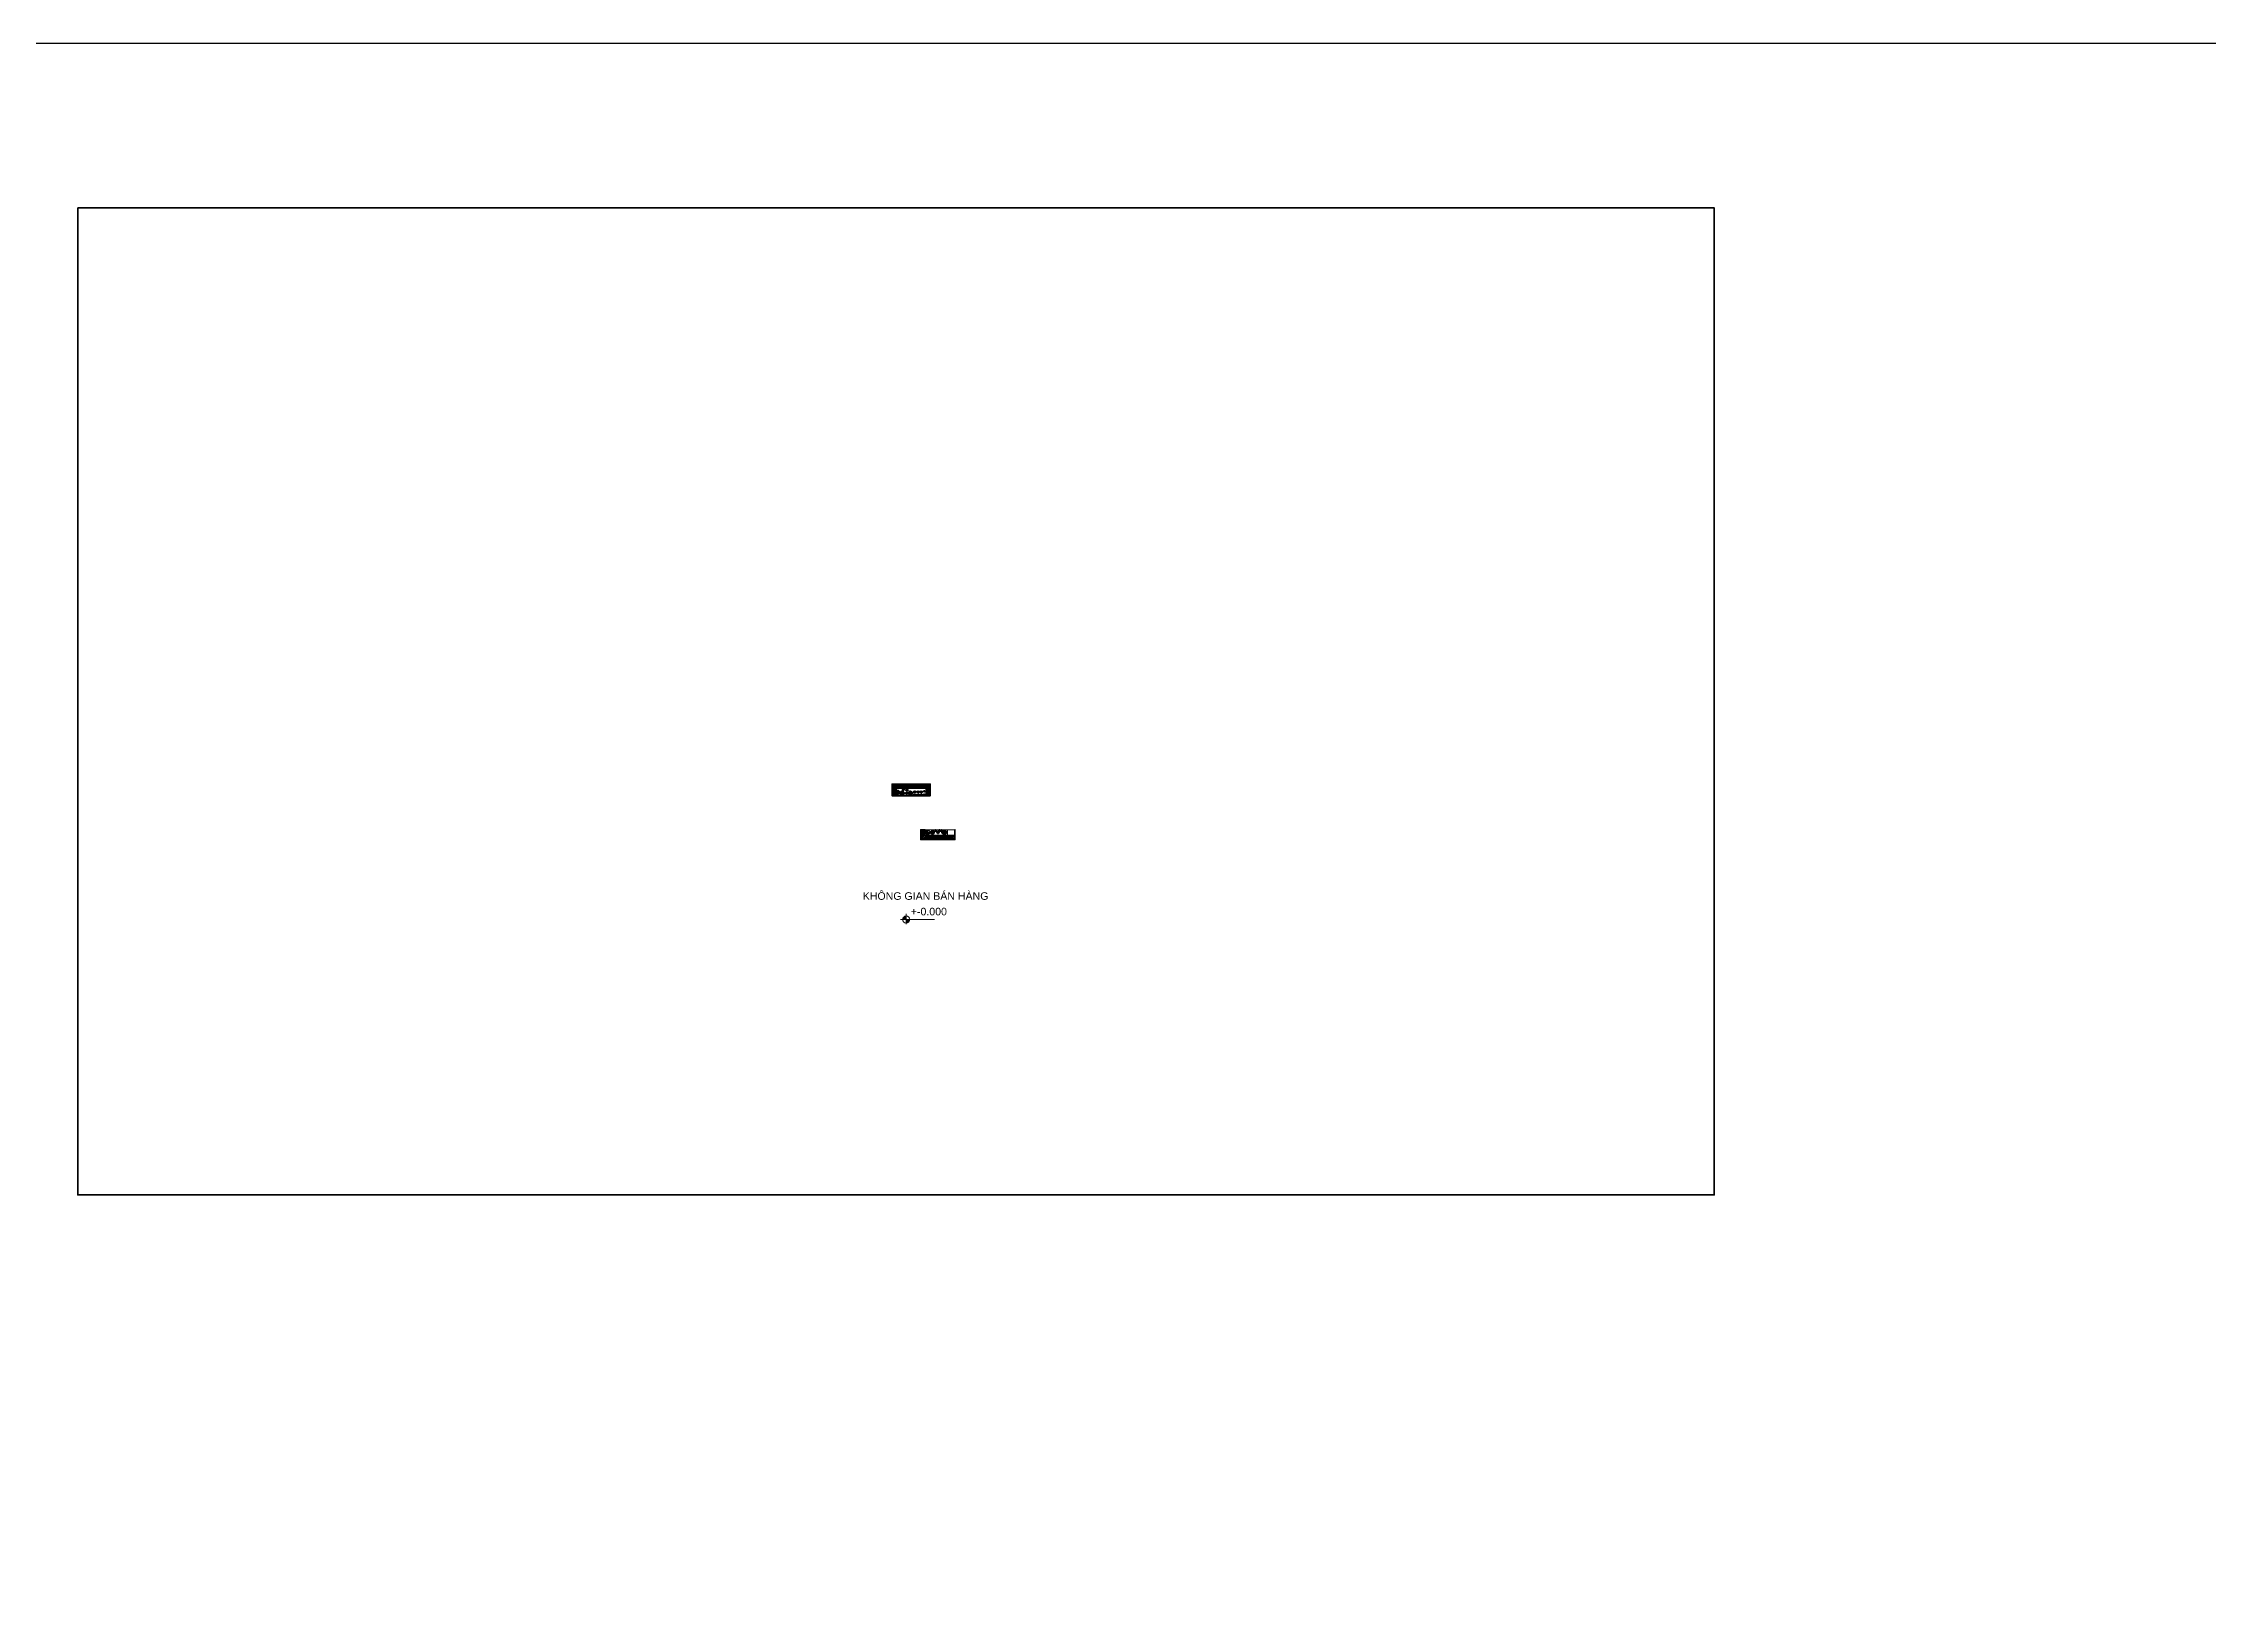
# Model space of a CAD drawing. Header units: millimetres. Extents: x -127141 to 682685, y -1234500 to 49778.
# Drawn here: x 152953 to 210174, y 8444 to 49778 of the extents above; entities that cross this region are included whole.
import ezdxf
from ezdxf.enums import TextEntityAlignment as Align

# ---------------------------------------------------------------- set-up
doc = ezdxf.new("R2010")
doc.units = ezdxf.units.MM
doc.header["$MEASUREMENT"] = 0
for name, pattern in [('ACAD_ISO03W100', [30, 12, -18]), ('CENTER2', [1.125, 0.75, -0.125, 0.125, -0.125]), ('CONTINOUS', [0]), ('DIVIDEX22', [1.25, 0.625, -0.25, 0, -0.125, 0, -0.25]), ('PHANTOM2', [1.25, 0.625, -0.125, 0.125, -0.125, 0.125, -0.125]), ('PHANTOM3', [1.5, 0.625, -0.125, 0.125, -0.125, 0.125, -0.125, 0.125, -0.125])]:
    doc.linetypes.add(name, pattern=pattern)
for name, color, linetype, lineweight in [('-WALL', 4, 'Continuous', 35), ('A-DIM', 251, 'Continuous', 15), ('A-HATCH', 251, 'Continuous', 5), ('A-KY HIEU', 34, 'Continuous', 20), ('A-NET THAY', 125, 'Continuous', 18), ('A-TEXT', 7, 'Continuous', 18), ('A-TUONG', 7, 'Continuous', 35), ('N1.1-CN', 4, 'CONTINOUS', 35), ('N1.3-TN', 6, 'CENTER2', 35), ('N1.4-TP', 4, 'PHANTOM2', 35), ('N1.5-TH', 2, 'PHANTOM3', 30), ('N1.6-NM', 3, 'DIVIDEX22', 30), ('N4--1-OTHER1', 143, 'CONTINOUS', 15), ('N4-OTHER1', 143, 'CONTINOUS', 15)]:
    doc.layers.add(name, color=color, linetype=linetype, lineweight=lineweight)
for name, color, linetype in [('M-CD', 40, 'ACAD_ISO03W100'), ('M-Control', 170, 'CENTER2'), ('M-RP', 140, 'Continuous')]:
    doc.layers.add(name, color=color, linetype=linetype)
doc.styles.add('A1-arial', font='arial.ttf', dxfattribs={"width": 0.8})
doc.styles.add('AA - Arial - Regular', font='arial.ttf', dxfattribs={"height": 250})

# ---------------------------------------------------------------- blocks, each defined once
blk = doc.blocks.new('cotMB')
h = blk.add_hatch(color=256)
h.paths.add_polyline_path([(0, 156, 0.414214), (-156, 0), (0, 0)])
h.paths.add_polyline_path([(156, 0), (0, 0), (0, -156, 0.414214)])
for p, q in [((-256, 0), (1244, 0)), ((0, 256), (0, -206))]:
    blk.add_line(p, q)
blk.add_circle((0, 0), 156)
at = {"color": 6, "style": 'A1-arial'}
for tag, p in [('%%P0.000', (200, 85)), ('-0.050', (200, -317))]:
    blk.add_attdef(tag, p, '', height=250, dxfattribs=at)
blk = doc.blocks.new('N-ONGDUNG')
at = {"layer": 'N4-OTHER1', "ltscale": 10}
h = blk.add_hatch(dxfattribs=at)
h.set_pattern_fill('ANSI31', color=256, scale=36, angle=-90, style=0)
h.set_pattern_definition([(315, (39548.85, 159241.4585), (3.18198052, 3.18198052), [])])
h.paths.add_polyline_path([(0, 45, -0.414214), (45, 0), (0, 0)])
h.paths.add_polyline_path([(-45, 0, -0.414214), (0, 45), (0, 0, 1)])
h.paths.add_polyline_path([(0, 0), (45, 0, -1)])
at = {"linetype": 'Continuous', "ltscale": 10}
for p, q in [((63, 0), (-63, 0)), ((0, 63), (0, -63))]:
    blk.add_line(p, q, dxfattribs=at)
blk.add_circle((0, 0), 45, dxfattribs=at)
for centre, start, end in [((-23, 0), 0, 180), ((23, 0), 180, 0)]:
    blk.add_arc(centre, 22.5, start, end, dxfattribs=at)
blk = doc.blocks.new('$cc')
h = blk.add_hatch()
h.set_pattern_fill('_USER', color=8, scale=0.05, angle=45, style=0, pattern_type=0)
h.set_pattern_definition([(45, (-200956.024176, 465343.044346), (-0.0353553390593, 0.0353553390593), [])])
edge = h.paths.add_edge_path()
edge.add_arc((-0.2, -0.2), 0.313, -53.1301, 53.1301, ccw=False)
edge.add_arc((0, 0), 0.5, 90, 270, ccw=False)
edge.add_arc((0.2, 0.2), 0.312, 126.8699, 233.1301)
at = {"color": 8}
blk.add_lwpolyline([(0, 0, -0.5), (0, -0.5, -1), (0, 0.5, 0.5), (0, 0, 0.333333), (0, 0, 0.333333)], format="xyb", dxfattribs=at)
blk.add_circle((0, 0), 0.5)
blk = doc.blocks.new('A$C9810a9bf')
at = {"layer": 'M-RP', "ltscale": 200}
for centre, radius in [((-14.75, 0), 14.75), ((-14.75, 0), 4.75), ((17.95, 0), 17.95), ((17.95, 0), 7.95)]:
    blk.add_circle(centre, radius, dxfattribs=at)
blk.add_ellipse((3.2, 0), major_axis=(-32.7, 0), ratio=0.75611402, dxfattribs=at)
at = {"layer": 'M-RP', "ltscale": 200, "xscale": 9.5, "yscale": 9.5, "zscale": 9.5, "rotation": 180}
blk.add_blockref('$cc', (-14.75, 0), dxfattribs=at)
at = {"layer": 'M-RP', "ltscale": 200, "xscale": 15.9, "yscale": 15.9, "zscale": 15.9}
blk.add_blockref('$cc', (17.95, 0), dxfattribs=at)
blk = doc.blocks.new('A$Caa2107e4')
at = {"layer": 'M-Control', "ltscale": 0.03}
for centre, radius in [((-14.75, 0), 14.75), ((-14.75, 0), 4.75), ((17.95, 0), 17.95), ((17.95, 0), 7.95)]:
    blk.add_circle(centre, radius, dxfattribs=at)
blk.add_ellipse((3.2, 0), major_axis=(-32.7, 0), ratio=0.75611402, dxfattribs=at)
at = {"layer": 'M-Control', "ltscale": 0.03, "xscale": 9.5, "yscale": 9.5, "zscale": 9.5, "rotation": 180}
blk.add_blockref('$cc', (-14.75, 0), dxfattribs=at)
at = {"layer": 'M-Control', "ltscale": 0.03, "xscale": 15.9, "yscale": 15.9, "zscale": 15.9}
blk.add_blockref('$cc', (17.95, 0), dxfattribs=at)
blk = doc.blocks.new('A$Cddca1029')
at = {"layer": 'A-HATCH'}
h = blk.add_hatch(dxfattribs=at)
h.set_pattern_fill('ANSI31', color=256, scale=250, angle=180)
h.set_pattern_definition([(225, (850724.535, -721488), (22.0970869, -22.0970869), [])])
h.paths.add_polyline_path([(900, 12), (1010, 12), (1010, 322), (0, 322), (0, 12), (110, 12), (110, 212), (900, 212)])
at = {"layer": 'A-NET THAY'}
blk.add_line((110, 12), (900, 12, 0), dxfattribs=at)
at = {"layer": 'A-TUONG'}
for points in [[(900, 12), (1010, 12), (1010, 322), (0, 322), (0, 12), (110, 12), (110, 212), (900, 212), (900, 12)], [(110, 12), (900, 12)]]:
    blk.add_lwpolyline(points, dxfattribs=at)
at = {"layer": 'M-CD', "xscale": 34, "yscale": 34, "zscale": 34, "rotation": 270}
blk.add_blockref('$cc', (851, 128), dxfattribs=at)
at = {"layer": 'M-RP', "ltscale": 200}
for name, p in [('A$C9810a9bf', (595, 113)), ('A$Caa2107e4', (595, 113)), ('A$C9810a9bf', (595, 38)), ('A$Caa2107e4', (595, 38)), ('A$C9810a9bf', (680, 113)), ('A$Caa2107e4', (680, 113)), ('A$C9810a9bf', (680, 38)), ('A$Caa2107e4', (680, 38)), ('A$C9810a9bf', (766, 113)), ('A$Caa2107e4', (766, 113)), ('A$C9810a9bf', (766, 38)), ('A$Caa2107e4', (766, 38)), ('A$C9810a9bf', (851, 38)), ('A$Caa2107e4', (851, 38))]:
    blk.add_blockref(name, p, dxfattribs=at)
at = {"layer": 'N1.1-CN', "xscale": 0.4444444444444459, "yscale": 0.4444444444444459, "zscale": 0.4444444444444459}
blk.add_blockref('N-ONGDUNG', (299, 177), dxfattribs=at)
at = {"layer": 'N1.3-TN', "xscale": -1, "rotation": 180}
blk.add_blockref('N-ONGDUNG', (155, 102), dxfattribs=at)
at = {"layer": 'N1.4-TP', "xscale": 1.222222222222223, "yscale": 1.222222222222223, "zscale": 1.222222222222223, "rotation": 180}
blk.add_blockref('N-ONGDUNG', (266, 77), dxfattribs=at)
at = {"layer": 'N1.5-TH', "xscale": 0.6666666666666681, "yscale": 0.6666666666666681, "zscale": 0.6666666666666681}
for p in [(385, 77), (391, 159)]:
    blk.add_blockref('N-ONGDUNG', p, dxfattribs=at)
at = {"layer": 'N1.6-NM', "xscale": -1.222222222222223, "yscale": 1.222222222222223, "zscale": 1.222222222222223, "rotation": 180}
blk.add_blockref('N-ONGDUNG', (482, 77), dxfattribs=at)
blk = doc.blocks.new('A$Cd6802540')
at = {"layer": 'A-HATCH'}
h = blk.add_hatch(dxfattribs=at)
h.set_pattern_fill('ANSI31', color=256, scale=250, angle=180)
h.set_pattern_definition([(225, (574055.09, -623188.002), (22.0970869, -22.0970869), [])])
h.paths.add_polyline_path([(900, 260), (900, 0), (0, 0), (0, 260), (110, 260), (110, 110), (900, 110)])
at = {"layer": 'A-NET THAY'}
for p, q in [((900, 260, 0), (110, 260)), ((260, 260, 0), (880, 260))]:
    blk.add_line(p, q, dxfattribs=at)
at = {"layer": 'A-TUONG', "elevation": 0}
blk.add_lwpolyline([(900, 260), (900, 260), (900, 0), (0, 0), (0, 260), (110, 260), (110, 260), (110, 110), (900, 110), (900, 260)], dxfattribs=at)
at = {"layer": 'N4--1-OTHER1', "color": 1, "elevation": 0}
blk.add_lwpolyline([(110, 110), (110, 260), (710, 260), (710, 110)], close=True, dxfattribs=at)
at = {"layer": 'N1.1-CN', "xscale": 0.4444444444444445, "yscale": 0.4444444444444445, "zscale": 0.4444444444444445, "rotation": 180}
for p in [(395, 239, 0), (495, 239, 0), (543, 239, 0)]:
    blk.add_blockref('N-ONGDUNG', p, dxfattribs=at)
at = {"layer": 'N1.3-TN'}
blk.add_blockref('N-ONGDUNG', (309, 190, 0), dxfattribs=at)
at = {"layer": 'N1.4-TP', "xscale": -1.222222222222222, "yscale": 1.222222222222222, "zscale": 1.222222222222222}
blk.add_blockref('N-ONGDUNG', (619, 190, 0), dxfattribs=at)
at = {"layer": 'N1.5-TH', "xscale": 0.6666666666666666, "yscale": 0.6666666666666666, "zscale": 0.6666666666666666, "rotation": 180}
blk.add_blockref('N-ONGDUNG', (456, 190, 0), dxfattribs=at)
at = {"layer": 'N1.6-NM', "xscale": 1.222222222222222, "yscale": 1.222222222222222, "zscale": 1.222222222222222, "rotation": 180}
blk.add_blockref('N-ONGDUNG', (185, 190, 0), dxfattribs=at)

msp = doc.modelspace()

# ---------------------------------------------------------------- linework, layer by layer
at = {"layer": '-WALL'}
msp.add_lwpolyline([(153864, 45426), (197108, 45426), (197108, 19329), (153864, 19329)], close=True, dxfattribs=at)
at = {"layer": 'Defpoints', "color": 2}
msp.add_lwpolyline([(-127141.3, 49777.6), (682684.8, 49777.6), (682684.8, -944114.4), (-127141.3, -944114.4)], close=True, dxfattribs=at)

# ---------------------------------------------------------------- block references
at = {"layer": 'A-DIM'}
for name, p in [('A$Cddca1029', (175382, 29872)), ('A$Cd6802540', (176141, 28724))]:
    msp.add_blockref(name, p, dxfattribs=at)
at = {"layer": 'A-KY HIEU'}
ref = msp.add_blockref('cotMB', (175756.5, 26611.7, 0), dxfattribs=dict(at, xscale=0.6000001304413576, yscale=0.6000001304413576, zscale=0.6000001304413576))
ref.add_attrib('%%P0.000', '+-0.000', dxfattribs={"layer": 'A-TEXT', "color": 6, "height": 200, "style": 'A1-arial'}).set_placement((175876.5, 26662.5, 0), align=Align.BOTTOM_LEFT)

# ---------------------------------------------------------------- texts
at = {"layer": 'A-TEXT', "style": 'AA - Arial - Regular'}
msp.add_text('KHÔNG GIAN BÁN HÀNG', height=200, dxfattribs=at).set_placement((176268.6, 27232.8), align=Align.MIDDLE_CENTER)

doc.saveas('drawing.dxf')
